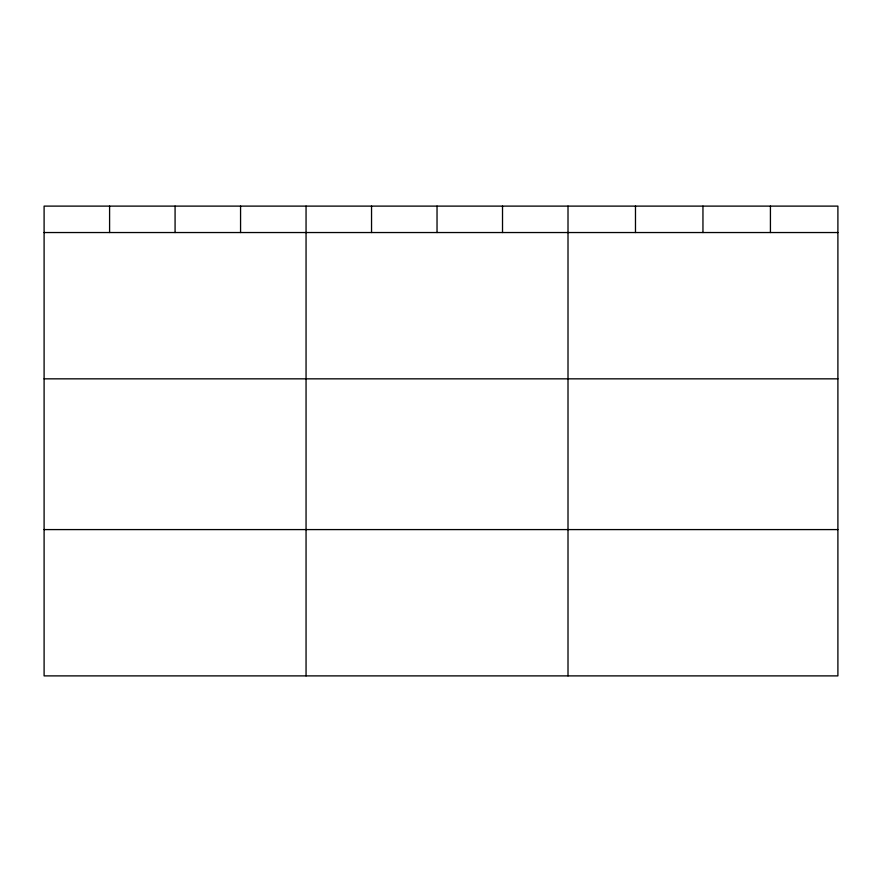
<?xml version="1.0" encoding="UTF-8"?>
<svg xmlns="http://www.w3.org/2000/svg" width="882" height="882" viewBox="0 0 882 882"><rect width="100%" height="100%" fill="white"/><g stroke="black" fill="none" stroke-linecap="round" stroke-linejoin="round"><path stroke-width="1.32" d="M837.9 378.841L837.9 206.112L44.1 206.112L44.1 675.888L837.9 675.888L837.9 378.841L44.1 378.841M44.1 232.539L837.9 232.539M44.1 529.586L837.9 529.586M770.427 206.112L770.427 232.539M702.954 206.112L702.954 232.539M635.481 206.112L635.481 232.539M568.008 206.112L568.008 675.888M502.52 206.112L502.52 232.539M437.031 206.112L437.031 232.539M371.543 206.112L371.543 232.539M306.054 206.112L306.054 675.888M240.565 206.112L240.565 232.539M175.077 206.112L175.077 232.539M109.589 206.112L109.589 232.539"/></g></svg>
